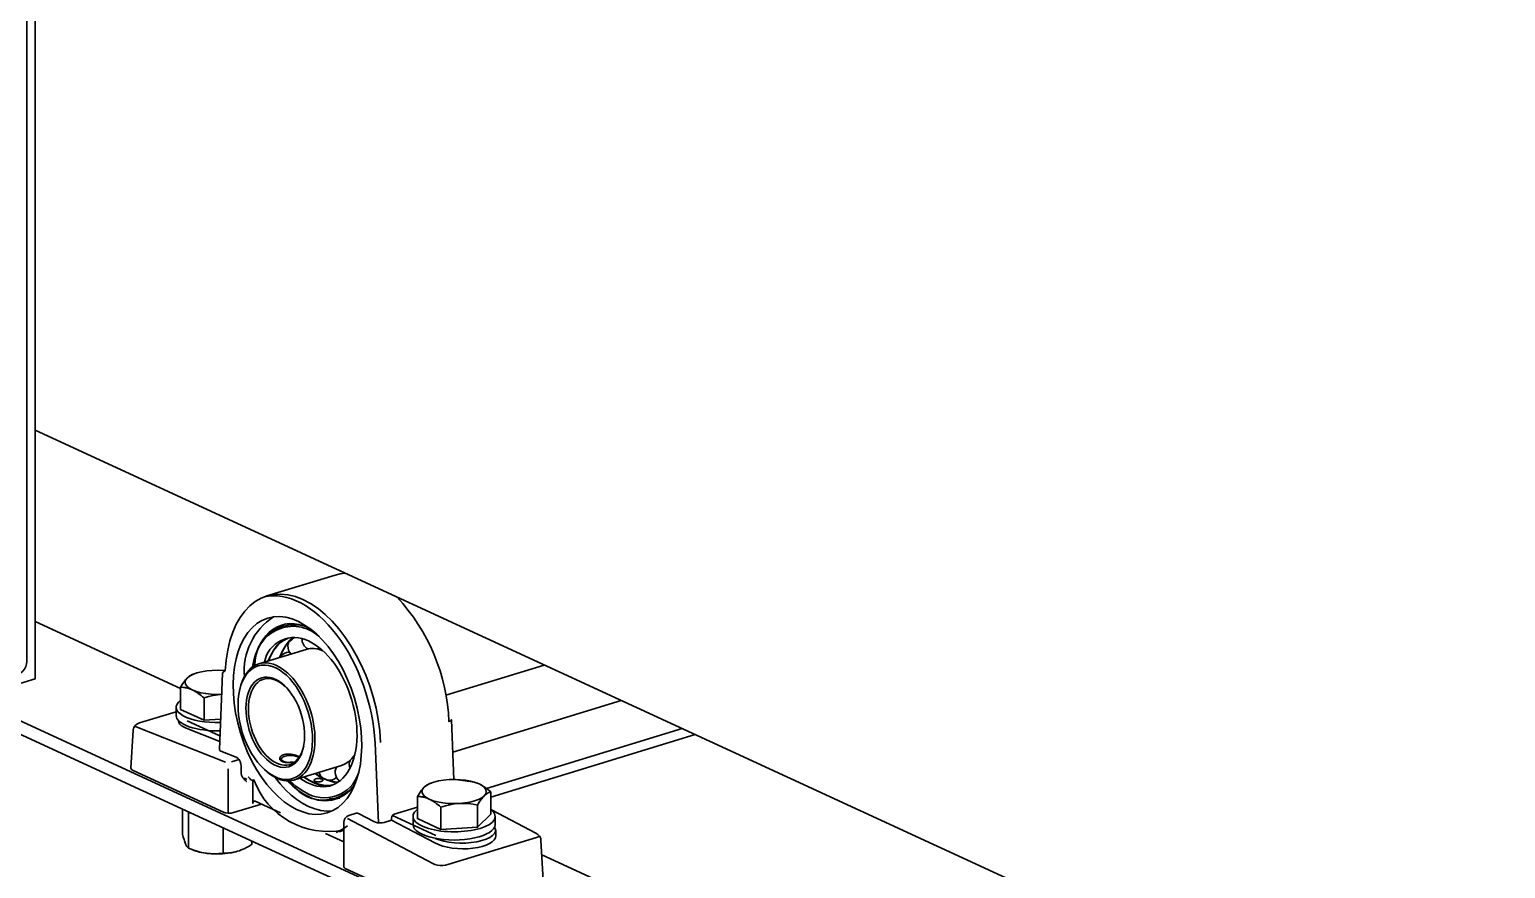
# Model space of a CAD drawing. Header units: millimetres. Extents: x -8400 to 8400, y -5940 to 5940.
# Drawn here: x 3929.8 to 4277.3, y 3711.7 to 3909.3 of the extents above; entities that cross this region are included whole.
import ezdxf

# ---------------------------------------------------------------- set-up
doc = ezdxf.new("R2010")
doc.units = ezdxf.units.MM
doc.layers.add('粗实线层', color=7, linetype='Continuous', lineweight=35)

msp = doc.modelspace()

# ---------------------------------------------------------------- linework, layer by layer
at = {"layer": '粗实线层', "linetype": 'Continuous', "lineweight": 35}
for points in [[(3929.221, 4135.767), (3929.221, 3760.522), (3929.155, 3759.896), (3928.959, 3759.272), (3928.648, 3758.692), (3928.243, 3758.197), (3927.77, 3757.818), (3927.264, 3757.584), (3916.169, 3754.195), (3916.169, 3751.855), (3931.179, 3756.441), (3931.179, 4134.863)], [(5429.862, 3051.702), (5429.862, 3053.599), (3411.605, 3984.607), (3427.906, 3989.587)], [(3411.605, 3984.607), (3411.605, 3982.709), (3411.713, 3981.976), (3412.025, 3981.39), (3412.506, 3981.015), (5429.848, 3050.429)], [(3931.174, 3814.934), (4391.286, 3602.687)], [(4001.796, 3780.835), (3985.742, 3775.93)], [(4004.178, 3781.257), (4002.969, 3781.117), (4001.796, 3780.835)], [(3965.419, 3754.158), (3931.203, 3769.941)], [(3990.079, 3769.356), (3988.077, 3768.239)], [(3994.949, 3763.346), (3983.844, 3759.953)], [(3986.031, 3760.621), (3986.618, 3762.013), (3987.327, 3763.243), (3988.149, 3764.295), (3989.074, 3765.157), (3990.091, 3765.819)], [(3986.131, 3760.651), (3986.669, 3761.915), (3987.308, 3763.043), (3988.044, 3764.025), (3988.866, 3764.85), (3989.767, 3765.51), (3990.738, 3765.997)], [(3992.126, 3766.141), (3991.096, 3765.29), (3990.182, 3764.214), (3989.397, 3762.928), (3988.751, 3761.452)], [(3990.969, 3765.326), (3990.091, 3764.163), (3989.349, 3762.859), (3988.809, 3761.61)], [(3998.912, 3763.02), (3997.884, 3763.372), (3996.871, 3763.544), (3995.888, 3763.536), (3994.948, 3763.346)], [(3968.147, 3757.39), (3967.751, 3757.203), (3967.556, 3757.083), (3967.359, 3756.943), (3967.162, 3756.781), (3966.964, 3756.597), (3966.915, 3756.547), (3966.865, 3756.497), (3966.84, 3756.47), (3966.815, 3756.444), (3966.791, 3756.417), (3966.766, 3756.39), (3966.666, 3756.279), (3966.568, 3756.163), (3966.372, 3755.917), (3966.177, 3755.652), (3965.79, 3755.073), (3965.408, 3754.436)], [(3975.244, 3752.778), (3973.927, 3752.742), (3972.614, 3752.793), (3971.344, 3752.928), (3970.156, 3753.144), (3969.086, 3753.434), (3968.167, 3753.79), (3967.426, 3754.2), (3966.886, 3754.652), (3966.564, 3755.133), (3966.469, 3755.627), (3966.604, 3756.12), (3966.964, 3756.597), (3967.54, 3757.042), (3968.313, 3757.444), (3969.261, 3757.789), (3970.353, 3758.068), (3971.558, 3758.27), (3972.838, 3758.391), (3974.396, 3758.424), (3975.938, 3758.337)], [(3968.644, 3757.579), (3968.147, 3757.389)], [(3975.936, 3758.285), (3975.484, 3758.062), (3975.314, 3757.771), (3974.531, 3739.744), (3974.624, 3739.547), (3974.911, 3739.379), (3978.53, 3737.949), (3978.87, 3737.734), (3979.179, 3737.377), (3979.426, 3736.917), (3979.585, 3736.399), (3979.641, 3735.878), (3979.641, 3734.493), (3979.642, 3734.393), (3979.648, 3734.294), (3979.658, 3734.198), (3979.671, 3734.103), (3979.688, 3734.011), (3979.708, 3733.92), (3979.72, 3733.875), (3979.732, 3733.83), (3979.745, 3733.786), (3979.759, 3733.743), (3979.821, 3733.575), (3979.893, 3733.417), (3979.973, 3733.267), (3980.062, 3733.125), (3980.11, 3733.057), (3980.158, 3732.991), (3980.209, 3732.925), (3980.261, 3732.862), (3980.368, 3732.74), (3980.479, 3732.624), (3980.593, 3732.511), (3980.709, 3732.402), (3980.768, 3732.349), (3980.827, 3732.295), (3980.857, 3732.269), (3980.886, 3732.243), (3980.901, 3732.229), (3980.916, 3732.216), (3980.931, 3732.203), (3980.946, 3732.19)], [(4027.851, 3752.564), (4051.019, 3759.642)], [(3970.927, 3746.668), (3965.408, 3749.214), (3965.408, 3754.436), (3965.745, 3754.417), (3966.087, 3754.382), (3966.173, 3754.371), (3966.259, 3754.359), (3966.345, 3754.346), (3966.432, 3754.332), (3966.604, 3754.3), (3966.777, 3754.264), (3967.123, 3754.176), (3967.47, 3754.069), (3967.818, 3753.94), (3968.167, 3753.79), (3968.518, 3753.617), (3968.869, 3753.423), (3968.913, 3753.396), (3968.957, 3753.37), (3969.001, 3753.344), (3969.045, 3753.317), (3969.133, 3753.262), (3969.22, 3753.207), (3969.394, 3753.093), (3969.568, 3752.974), (3969.912, 3752.724), (3970.253, 3752.459), (3970.591, 3752.18), (3970.927, 3751.89)], [(3979.356, 3753.983), (3979.284, 3753.657)], [(3990.141, 3754.536), (3989.097, 3755.399), (3988.023, 3756.022)], [(3964.364, 3749.735), (3964.364, 3747.786)], [(3974.842, 3746.904), (3970.927, 3746.668), (3970.927, 3751.89), (3971.99, 3752.214), (3973.063, 3752.477), (3973.603, 3752.582), (3974.147, 3752.668), (3975.097, 3752.768)], [(4069.154, 3751.284), (4029.495, 3739.167)], [(3964.365, 3748.663), (3955.744, 3746.03), (3955.411, 3745.908), (3955.107, 3745.737), (3954.811, 3745.497), (3954.557, 3745.202), (3954.395, 3744.923), (3954.297, 3744.62), (3954.281, 3744.479), (3954.28, 3744.336)], [(3974.614, 3741.657), (3966.709, 3744.781), (3966.074, 3745.073), (3965.568, 3745.394), (3965.2, 3745.74), (3964.976, 3746.104), (3964.901, 3746.478), (3964.901, 3746.592)], [(3974.67, 3742.954), (3966.944, 3746.518)], [(3984.481, 3726.907), (3977.878, 3724.89), (3977.298, 3724.775), (3976.644, 3724.752), (3976.017, 3724.824), (3975.511, 3724.982), (3954.272, 3734.779), (3953.952, 3734.968), (3953.759, 3735.18), (3953.702, 3735.402), (3954.247, 3744.298)], [(3954.616, 3745.28), (3954.912, 3745.133), (3975.963, 3736.814)], [(4037.41, 3730.589), (4083.492, 3744.668)], [(4038.428, 3728.56), (4086.539, 3743.26), (4038.437, 3728.563)], [(4011.981, 3722.491), (4011.197, 3741.246)], [(3977.422, 3736.832), (3979.184, 3737.37)], [(3993.3, 3738.094), (3993.245, 3738.12), (3993.165, 3738.156), (3993.08, 3738.192), (3992.99, 3738.227), (3992.896, 3738.263), (3992.847, 3738.28), (3992.798, 3738.298), (3992.748, 3738.315), (3992.697, 3738.332), (3992.592, 3738.365), (3992.486, 3738.397), (3992.375, 3738.429), (3992.262, 3738.459), (3992.233, 3738.466), (3992.204, 3738.473), (3992.175, 3738.481), (3992.146, 3738.488), (3992.088, 3738.502), (3992.029, 3738.515), (3991.909, 3738.541), (3991.79, 3738.565), (3991.668, 3738.586), (3991.547, 3738.606), (3991.485, 3738.615), (3991.423, 3738.624), (3991.361, 3738.631), (3991.299, 3738.639), (3991.175, 3738.651), (3991.052, 3738.661), (3990.93, 3738.669), (3990.809, 3738.673), (3990.688, 3738.674), (3990.568, 3738.673), (3990.509, 3738.671), (3990.45, 3738.668), (3990.391, 3738.664), (3990.333, 3738.66), (3990.22, 3738.649), (3990.109, 3738.634), (3990.001, 3738.616), (3989.896, 3738.595), (3989.845, 3738.583), (3989.794, 3738.57), (3989.768, 3738.563), (3989.744, 3738.557), (3989.719, 3738.55), (3989.694, 3738.542), (3989.6, 3738.511), (3989.51, 3738.477), (3989.424, 3738.441), (3989.343, 3738.4), (3989.266, 3738.358), (3989.194, 3738.312), (3989.127, 3738.265), (3989.065, 3738.214), (3989.009, 3738.163), (3988.959, 3738.109), (3988.914, 3738.054), (3988.875, 3737.997), (3988.866, 3737.983), (3988.857, 3737.969), (3988.849, 3737.953), (3988.841, 3737.939), (3988.826, 3737.91), (3988.813, 3737.88), (3988.792, 3737.82), (3988.776, 3737.761), (3988.767, 3737.701), (3988.763, 3737.641), (3988.763, 3737.611), (3988.765, 3737.581), (3988.768, 3737.551), (3988.773, 3737.522), (3988.788, 3737.463), (3988.808, 3737.405), (3988.835, 3737.349), (3988.867, 3737.294), (3988.905, 3737.241), (3988.949, 3737.189), (3988.973, 3737.163), (3988.999, 3737.138), (3989.026, 3737.114), (3989.054, 3737.09), (3989.115, 3737.045), (3989.181, 3737.002), (3989.252, 3736.962), (3989.329, 3736.924), (3989.41, 3736.889), (3989.496, 3736.857), (3989.585, 3736.828), (3989.678, 3736.803), (3989.776, 3736.78), (3989.877, 3736.76), (3989.903, 3736.755), (3989.929, 3736.751), (3989.956, 3736.747), (3989.982, 3736.743), (3990.036, 3736.736), (3990.091, 3736.729), (3990.201, 3736.718), (3990.313, 3736.711), (3990.428, 3736.706), (3990.545, 3736.703), (3990.604, 3736.703), (3990.664, 3736.704), (3990.725, 3736.705), (3990.786, 3736.707), (3990.908, 3736.713), (3991.03, 3736.721), (3991.152, 3736.731), (3991.275, 3736.743), (3991.398, 3736.758), (3991.522, 3736.774), (3991.553, 3736.779), (3991.584, 3736.783), (3991.615, 3736.788), (3991.646, 3736.792), (3991.707, 3736.803), (3991.768, 3736.812), (3991.957, 3736.847)], [(3989.286, 3737.855), (3988.979, 3737.594), (3988.817, 3737.406), (3988.763, 3737.21)], [(3992.203, 3732.594), (4003.308, 3735.987), (4004.193, 3736.355), (4005.013, 3736.897), (4005.756, 3737.605), (4006.412, 3738.472)], [(3993.265, 3737.872), (3993.138, 3737.96), (3992.984, 3738.04)], [(3976.573, 3724.755), (3976.573, 3735.205)], [(3980.219, 3732.913), (3980.603, 3732.9), (3981.001, 3732.661)], [(3982.447, 3732.544), (3982.447, 3727.066), (3982.518, 3727.423), (3982.712, 3727.619), (3982.978, 3727.601), (3988.921, 3724.859)], [(3984.903, 3735.266), (3985.145, 3735.036)], [(4001.197, 3725.343), (3999.827, 3725.272), (3998.416, 3725.416), (3996.979, 3725.773), (3995.529, 3726.34), (3994.155, 3727.065), (3992.792, 3727.969), (3991.452, 3729.042), (3990.146, 3730.276), (3988.884, 3731.662), (3987.677, 3733.187)], [(4000.663, 3731.221), (3999.45, 3731.201), (3998.2, 3731.399), (3996.93, 3731.812), (3995.655, 3732.436), (3994.391, 3733.262)], [(4001.298, 3731.435), (4000.22, 3731.296), (3999.104, 3731.34), (3997.961, 3731.564), (3996.804, 3731.967), (3995.643, 3732.545), (3994.491, 3733.292)], [(3997.112, 3734.093), (3998.472, 3733.229), (3999.842, 3732.603), (4001.201, 3732.221), (4002.53, 3732.091)], [(3997.245, 3733.933), (3998.224, 3733.359), (3999.951, 3732.533), (4001.706, 3731.987)], [(4028.605, 3732.666), (4029.155, 3732.688), (4029.702, 3732.689), (4030.245, 3732.669), (4030.785, 3732.629), (4031.858, 3732.496), (4032.922, 3732.3), (4033.26, 3732.28), (4033.602, 3732.246), (4033.688, 3732.235), (4033.774, 3732.223), (4033.86, 3732.21), (4033.946, 3732.195), (4034.119, 3732.164), (4034.291, 3732.127), (4034.637, 3732.04), (4034.984, 3731.933), (4035.333, 3731.804), (4035.682, 3731.654), (4036.032, 3731.481), (4036.384, 3731.286), (4036.428, 3731.26), (4036.472, 3731.234), (4036.516, 3731.208), (4036.56, 3731.181), (4036.647, 3731.127), (4036.735, 3731.071), (4036.909, 3730.956), (4037.082, 3730.837), (4037.426, 3730.587), (4037.768, 3730.323), (4038.105, 3730.044), (4038.442, 3729.754)], [(4023.915, 3731.664), (4023.518, 3731.477), (4023.323, 3731.358), (4023.127, 3731.218), (4022.93, 3731.056), (4022.732, 3730.872), (4022.682, 3730.822), (4022.632, 3730.771), (4022.608, 3730.745), (4022.583, 3730.719), (4022.558, 3730.692), (4022.533, 3730.665), (4022.434, 3730.554), (4022.336, 3730.438), (4022.139, 3730.191), (4021.944, 3729.927), (4021.558, 3729.347), (4021.175, 3728.711)], [(4026.695, 3720.943), (4021.175, 3723.489), (4021.175, 3728.711), (4021.513, 3728.692), (4021.855, 3728.657), (4021.941, 3728.646), (4022.027, 3728.634), (4022.113, 3728.62), (4022.199, 3728.607), (4022.371, 3728.575), (4022.544, 3728.538), (4022.89, 3728.451), (4023.237, 3728.343), (4023.586, 3728.215), (4023.935, 3728.064), (4024.285, 3727.892), (4024.637, 3727.697), (4024.681, 3727.671), (4024.725, 3727.645), (4024.769, 3727.619), (4024.813, 3727.592), (4024.9, 3727.537), (4024.988, 3727.482), (4025.162, 3727.367), (4025.335, 3727.248), (4025.68, 3726.999), (4026.02, 3726.734), (4026.359, 3726.455), (4026.695, 3726.165)], [(4024.412, 3731.854), (4023.915, 3731.664)], [(4035.228, 3731.845), (4035.205, 3731.854)], [(4035.328, 3726.686), (4035.711, 3727.324), (4036.098, 3727.903), (4036.293, 3728.168), (4036.489, 3728.414), (4036.686, 3728.641), (4036.885, 3728.847), (4036.934, 3728.895), (4036.984, 3728.942), (4037.009, 3728.965), (4037.033, 3728.987), (4037.058, 3729.009), (4037.083, 3729.032), (4037.182, 3729.115), (4037.281, 3729.194), (4037.477, 3729.334), (4037.672, 3729.454), (4038.059, 3729.636), (4038.442, 3729.754), (4038.442, 3724.531), (4035.328, 3721.464)], [(3965.869, 3725.752), (3965.869, 3719.791), (3966.04, 3719.131), (3966.213, 3718.53), (3966.3, 3718.255), (3966.388, 3717.998), (3966.476, 3717.76), (3966.564, 3717.543), (3966.586, 3717.492), (3966.608, 3717.442), (3966.619, 3717.418), (3966.63, 3717.394), (3966.641, 3717.371), (3966.653, 3717.347), (3966.697, 3717.258), (3966.74, 3717.174), (3966.828, 3717.023), (3966.915, 3716.893), (3967.088, 3716.688), (3967.259, 3716.549)], [(3967.259, 3724.81), (3967.17, 3725.159)], [(4000.379, 3728.121), (4002.916, 3728.322)], [(4015.076, 3723.145), (4015.06, 3723.543), (4015.13, 3723.967), (4015.357, 3724.331), (4015.679, 3724.538), (4021.175, 3726.217)], [(4050.232, 3718.279), (4050.241, 3718.372), (4050.243, 3718.465), (4050.184, 3718.78), (4050.054, 3719.078), (4049.905, 3719.319), (4049.729, 3719.533), (4049.527, 3719.718), (4049.304, 3719.875), (4049.237, 3719.915), (4049.168, 3719.952), (4038.607, 3725.522)], [(3967.786, 3724.878), (3967.259, 3724.81), (3967.259, 3716.549), (3968.265, 3716.146), (3969.28, 3715.802), (3969.792, 3715.656), (3970.306, 3715.529), (3970.823, 3715.423), (3971.344, 3715.338), (3972.614, 3715.202), (3973.927, 3715.152), (3975.244, 3715.188), (3976.523, 3715.309), (3977.728, 3715.511), (3978.821, 3715.789)], [(4002.046, 3720.229), (4003.431, 3720.883), (4004.731, 3721.751)], [(4004.681, 3723.504), (4024.803, 3712.892), (4025.284, 3712.695), (4025.865, 3712.552), (4026.505, 3712.472), (4027.162, 3712.462), (4027.792, 3712.52), (4028.352, 3712.645), (4049.235, 3719.025), (4049.606, 3719.167), (4049.892, 3719.338)], [(4015.27, 3724.226), (4025.53, 3719.492)], [(4020.132, 3724.01), (4020.132, 3722.06)], [(4039.485, 3722.06), (4039.485, 3724.01)], [(3975.43, 3721.342), (3975.43, 3715.38), (3974.425, 3715.265), (3973.41, 3715.212), (3972.898, 3715.212), (3972.384, 3715.233), (3972.125, 3715.251), (3971.865, 3715.274), (3971.8, 3715.281), (3971.735, 3715.288), (3971.669, 3715.296), (3971.604, 3715.304), (3971.474, 3715.32), (3971.344, 3715.338), (3969.899, 3715.614), (3968.644, 3716), (3968.105, 3716.206)], [(3982.212, 3718.214), (3982.212, 3717.452), (3981.796, 3717.189), (3981.376, 3716.937), (3981.271, 3716.876), (3981.165, 3716.816), (3981.059, 3716.758), (3980.953, 3716.7), (3980.741, 3716.588), (3980.529, 3716.48), (3980.104, 3716.277), (3979.677, 3716.094), (3979.25, 3715.931), (3978.821, 3715.789), (3978.39, 3715.669), (3977.958, 3715.57), (3977.904, 3715.558), (3977.849, 3715.548), (3977.796, 3715.537), (3977.742, 3715.528), (3977.634, 3715.509), (3977.527, 3715.491), (3977.312, 3715.46), (3977.1, 3715.434), (3976.677, 3715.396), (3976.258, 3715.375), (3975.842, 3715.371), (3975.43, 3715.38)], [(4003.814, 3717.989), (3999.525, 3719.967)], [(4002.706, 3720.406), (4003.814, 3720.744)], [(4039.6, 3719.453), (4039.6, 3720.73)], [(4050.254, 3718.345), (4050.799, 3708.95)], [(3979.437, 3716), (3979.47, 3716.013)], [(4138.043, 3674.528), (4050.469, 3714.925)]]:
    msp.add_lwpolyline(points, dxfattribs=at)
for points in [[(4029.776, 3732.686), (4029.187, 3746.779), (4029.028, 3746.531), (4028.566, 3746.318, 0.1802537), (4016.378, 3775.63)], [(3981.295, 3733.294), (3981.309, 3733.288), (3981.365, 3733.256), (3981.455, 3733.188), (3981.57, 3733.08), (3981.698, 3732.934), (3981.801, 3732.795), (3981.911, 3732.627), (3982.18, 3732.519), (3982.677, 3732.602, 0.3684382), (4003.814, 3720.817)], [(4006.654, 3732.094, -0.4183677), (3995.529, 3728.68), (3994.253, 3729.357), (3992.989, 3730.204), (3991.746, 3731.216), (3990.538, 3732.381)], [(3991.152, 3732.394), (3992.58, 3731.126), (3994.044, 3730.081), (3995.529, 3729.273, 0.4970576), (4007.507, 3735.112)], [(3999.909, 3732.578, 0.1260225), (4001.161, 3732.635, 0.1104894), (4002.119, 3733.18)], [(4025.43, 3701.954), (4004.191, 3711.752), (4003.911, 3711.939), (4003.814, 3712.15), (4003.813, 3722.6, -0.3297945), (4005.005, 3724.209), (4006.767, 3724.747), (4007.028, 3724.767), (4007.306, 3724.674), (4010.925, 3722.766), (4011.319, 3722.611), (4011.802, 3722.511), (4012.327, 3722.475), (4012.842, 3722.506), (4013.298, 3722.602), (4015.076, 3723.145), (4025.295, 3717.756)]]:
    msp.add_lwpolyline(points, format="xyb", dxfattribs=at)
for points in [[(3997.063, 3732.268), (3997.132, 3732.239), (3997.207, 3732.214), (3997.248, 3732.203), (3997.29, 3732.192), (3997.311, 3732.187), (3997.334, 3732.183), (3997.356, 3732.178), (3997.379, 3732.174), (3997.472, 3732.159), (3997.569, 3732.148), (3997.593, 3732.146), (3997.618, 3732.145), (3997.643, 3732.143), (3997.669, 3732.141), (3997.72, 3732.14), (3997.771, 3732.139), (3997.874, 3732.139), (3997.977, 3732.143), (3998.002, 3732.145), (3998.028, 3732.147), (3998.054, 3732.149), (3998.079, 3732.151), (3998.13, 3732.157), (3998.179, 3732.163), (3998.228, 3732.17), (3998.276, 3732.177), (3998.3, 3732.182), (3998.323, 3732.186), (3998.347, 3732.191), (3998.37, 3732.195), (3998.459, 3732.216), (3998.541, 3732.239), (3998.581, 3732.252), (3998.618, 3732.265), (3998.637, 3732.272), (3998.654, 3732.278), (3998.672, 3732.285), (3998.688, 3732.293), (3998.75, 3732.322), (3998.804, 3732.353), (3998.815, 3732.362), (3998.827, 3732.37), (3998.838, 3732.378), (3998.848, 3732.387), (3998.867, 3732.403), (3998.883, 3732.421), (3998.909, 3732.455), (3998.924, 3732.491), (3998.928, 3732.509), (3998.93, 3732.527), (3998.929, 3732.545), (3998.925, 3732.563), (3998.919, 3732.58), (3998.911, 3732.598), (3998.9, 3732.617), (3998.886, 3732.634), (3998.852, 3732.669), (3998.808, 3732.702), (3998.796, 3732.711), (3998.783, 3732.719), (3998.77, 3732.727), (3998.755, 3732.735), (3998.726, 3732.751), (3998.694, 3732.766), (3998.626, 3732.795), (3998.549, 3732.822), (3998.529, 3732.829), (3998.509, 3732.835), (3998.488, 3732.841), (3998.466, 3732.847), (3998.423, 3732.858), (3998.378, 3732.869), (3998.333, 3732.878), (3998.285, 3732.887), (3998.262, 3732.892), (3998.238, 3732.895), (3998.213, 3732.899), (3998.188, 3732.903), (3998.088, 3732.915), (3997.987, 3732.924), (3997.935, 3732.927), (3997.884, 3732.929), (3997.857, 3732.929), (3997.831, 3732.93), (3997.806, 3732.93), (3997.78, 3732.93), (3997.678, 3732.927), (3997.578, 3732.92), (3997.554, 3732.917), (3997.529, 3732.914), (3997.505, 3732.912), (3997.48, 3732.909), (3997.433, 3732.902), (3997.387, 3732.893), (3997.299, 3732.875), (3997.215, 3732.852), (3997.195, 3732.846), (3997.176, 3732.839), (3997.157, 3732.833), (3997.138, 3732.826), (3997.102, 3732.811), (3997.069, 3732.796), (3997.037, 3732.781), (3997.007, 3732.764), (3996.979, 3732.747), (3996.953, 3732.729), (3996.908, 3732.692), (3996.873, 3732.653), (3996.859, 3732.633), (3996.848, 3732.613), (3996.838, 3732.593), (3996.832, 3732.572), (3996.827, 3732.531), (3996.831, 3732.489), (3996.833, 3732.479), (3996.837, 3732.469), (3996.841, 3732.459), (3996.846, 3732.448), (3996.857, 3732.428), (3996.87, 3732.408), (3996.886, 3732.39), (3996.904, 3732.371), (3996.914, 3732.361), (3996.925, 3732.352), (3996.936, 3732.343), (3996.948, 3732.334), (3997.001, 3732.299)], [(4036.885, 3728.847), (4036.309, 3728.401), (4035.536, 3727.999), (4034.588, 3727.654), (4033.496, 3727.376), (4032.291, 3727.173), (4031.011, 3727.053), (4029.695, 3727.016), (4028.382, 3727.067), (4027.112, 3727.202), (4025.924, 3727.419), (4024.854, 3727.709), (4023.935, 3728.064), (4023.194, 3728.475), (4022.654, 3728.927), (4022.332, 3729.407), (4022.236, 3729.902), (4022.371, 3730.395), (4022.732, 3730.872), (4023.307, 3731.318), (4024.081, 3731.719), (4025.028, 3732.065), (4026.121, 3732.342), (4027.325, 3732.545), (4028.605, 3732.666), (4029.922, 3732.702), (4031.235, 3732.651), (4032.505, 3732.516), (4033.692, 3732.3), (4034.762, 3732.009), (4035.682, 3731.654), (4036.422, 3731.244), (4036.962, 3730.792), (4037.285, 3730.311), (4037.38, 3729.817), (4037.245, 3729.323)], [(4031.011, 3727.053), (4031.148, 3727.06), (4031.286, 3727.066), (4031.355, 3727.069), (4031.424, 3727.071), (4031.493, 3727.073), (4031.562, 3727.075), (4031.836, 3727.078), (4032.109, 3727.075), (4032.654, 3727.055), (4033.194, 3727.015), (4034.266, 3726.882), (4035.328, 3726.686), (4035.328, 3721.464), (4026.695, 3720.943), (4026.695, 3726.165), (4027.758, 3726.489), (4028.831, 3726.752), (4029.371, 3726.857), (4029.914, 3726.943), (4030.461, 3727.008)]]:
    msp.add_lwpolyline(points, close=True, dxfattribs=at)
for centre, radius, start, end in [((3995.782, 3758.162), 15.409, 123.61972, 184.56623), ((3992.322, 3759.632), 9.524, 72.79684, 180.82047), ((3991.873, 3759.753), 9.014, 47.68223, 181.40725), ((3992.224, 3758.92), 7.215, 62.73705, 168.55455), ((3993.194, 3764.012), 2.524, 130.23664, 224.11783), ((3996.511, 3765.737), 2.524, 176.50262, 244.21657), ((3996.512, 3765.734), 2.521, 294.75126, 307.96361), ((3990.978, 3760.164), 2.524, 88.4674, 148.7532), ((4004.336, 3734.388), 2.524, 150.53351, 234.40568), ((4004.333, 3734.381), 2.531, 69.69108, 76.15342), ((4007.653, 3736.112), 2.524, 153.88433, 198.61508), ((4007.662, 3736.097), 2.541, 120.64857, 124.52593), ((3999.028, 3737.063), 9.219, 210.47479, 323.88207), ((4000.424, 3735.05), 2.525, 195.78152, 236.41701)]:
    msp.add_arc(centre, radius, start, end, dxfattribs=at)
for centre, major_axis, ratio, start_param, end_param in [((3994.223, 3748.169), (-8.483, 27.762), 0.585065, 4.2935553, 7.3101958), ((3992.915, 3747.762), (-8.478, 27.767), 0.5851039, 4.3025107, 6.2430249), ((3995.504, 3748.623), (-6.24, 20.464), 0.5859531, 5.8001734, 7.1433111), ((3995.529, 3748.566), (-5.286, 17.3), 0.5850365, 2.4827907, 5.8019019), ((3988.033, 3746.248), (-4.189, 13.701), 0.5844025, 5.8022381, 7.0882002), ((3988.024, 3746.273), (-3.074, 10.06), 0.5850445, 5.8019169, 10.2305505), ((3988.024, 3746.274), (-4.179, 13.676), 0.58504, 2.3358366, 5.8018736), ((3974.043, 3749.737), (9.67, 0.001), 0.3754101, 2.6731076, 4.791359), ((3974.02, 3747.778), (-9.662, 0.008), 0.3754391, 0.0001069, 1.6438831), ((3991.287, 3737.522), (2.19, 0), 0.3753577, 0.6830332, 4.5765276), ((4029.808, 3724.01), (9.696, 0), 0.3754044, 2.6846161, 6.7517153), ((4029.808, 3722.06), (-9.64, 0), 0.3753479, 6.2831155, 9.4248571), ((4031.547, 3719.661), (-8.069, 0.252), 0.4071573, 0.6946605, 3.1548285), ((4031.544, 3720.73), (8.036, 0), 0.3753583, 3.8247525, 6.5303352)]:
    msp.add_ellipse(centre, major_axis=major_axis, ratio=ratio, start_param=start_param, end_param=end_param, dxfattribs=at)
for centre, major_axis, ratio in [((3992.918, 3747.769), (-7.007, 22.933), 0.5850469), ((3987.697, 3746.174), (-4.056, 13.274), 0.5850528), ((3987.698, 3746.174), (-3.197, 10.465), 0.585069)]:
    msp.add_ellipse(centre, major_axis=major_axis, ratio=ratio, dxfattribs=at)

doc.saveas('drawing.dxf')
